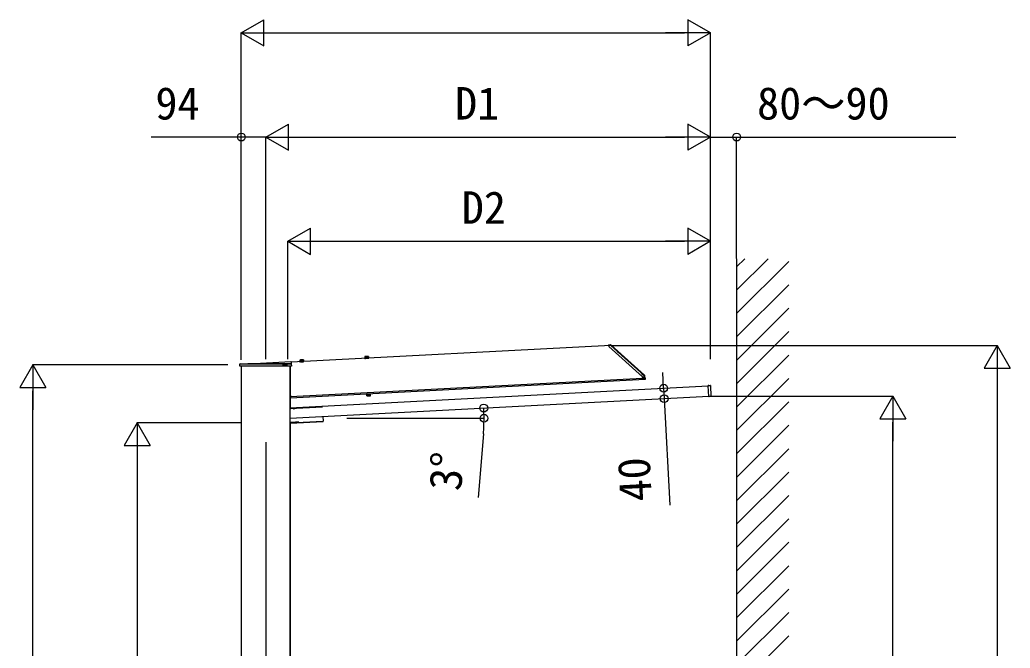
# Model space of a CAD drawing. Units: millimetres, scale not verified. Extents: x -8750 to 8750, y -12999 to 12940.
# Drawn here: x 2146 to 5947, y 5436 to 7847 of the extents above; entities that cross this region are included whole.
import ezdxf
from ezdxf.enums import TextEntityAlignment as Align

# ---------------------------------------------------------------- set-up
doc = ezdxf.new("R2010")
doc.units = ezdxf.units.MM
doc.header["$LTSCALE"] = 70
for name, color, linetype in [('0-4_YKK_12', 2, 'Continuous'), ('0-5_YKK_A1', 4, 'Continuous'), ('0-6_YKK_D', 6, 'Continuous')]:
    doc.layers.add(name, color=color, linetype=linetype)
doc.styles.add('ＭＳ ゴシック', font='')
doc.styles.get('ＭＳ ゴシック').set_extended_font_data('MS Gothic')

msp = doc.modelspace()

# ---------------------------------------------------------------- linework, layer by layer
at = {"layer": '0-4_YKK_12'}
msp.add_line((3090.17, 6226.1), (3090.17, 3073.12), dxfattribs=at)
at = {"layer": '0-5_YKK_A1'}
for p, q in [((4897.18, 6930.83), (4897.18, 3800.6)), ((4897.18, 6899.77), (4928.23, 6930.83)), ((4897.18, 6809.97), (5018.04, 6930.83)), ((4897.18, 6720.17), (5097.18, 6920.17)), ((4897.18, 6630.37), (5097.18, 6830.37)), ((4897.18, 6540.56), (5097.18, 6740.56)), ((4897.18, 6450.76), (5097.18, 6650.76)), ((4414.02, 6597.37), (3187.45, 6533.09)), ((4405.85, 6600.44), (4413.45, 6600.38)), ((4405.87, 6599.98), (4406.17, 6594.35)), ((4405.95, 6598.44), (4406.17, 6594.35)), ((4406.33, 6594.01), (4535.82, 6477.42)), ((4542.24, 6481.92), (4414.02, 6597.37)), ((4416.09, 6599.35), (4543.95, 6484.22)), ((3221.31, 6541.97), (3234.24, 6542.65)), ((3224.04, 6542.12), (3221.31, 6541.97)), ((3224.04, 6542.12), (3221.31, 6541.97)), ((3228.48, 6541.77), (3228.74, 6536.86)), ((3233.93, 6542.05), (3234.19, 6537.14)), ((3469.23, 6549.46), (3486.21, 6550.35)), ((3469.23, 6549.46), (3486.21, 6550.35)), ((3469.23, 6549.46), (3469.32, 6547.86)), ((3469.32, 6547.86), (3486.29, 6548.75)), ((3469.32, 6547.86), (3486.29, 6548.75)), ((3470.94, 6555.06), (3470.27, 6554.62)), ((3472.1, 6555.12), (3470.95, 6555.06)), ((3472.1, 6555.12), (3470.95, 6555.06)), ((3471.56, 6555.09), (3476.9, 6555.37)), ((3471.56, 6555.09), (3476.9, 6555.37)), ((3477.97, 6555.43), (3472.1, 6555.12)), ((3477.97, 6555.43), (3472.1, 6555.12)), ((3472.81, 6548.05), (3482.75, 6548.57)), ((3472.81, 6548.05), (3482.75, 6548.57)), ((3473.53, 6549.69), (3481.91, 6550.12)), ((3473.53, 6549.69), (3481.91, 6550.12)), ((3473.53, 6549.69), (3473.61, 6548.09)), ((3473.61, 6548.09), (3482, 6548.53)), ((3473.61, 6548.09), (3482, 6548.53)), ((3473.73, 6549.7), (3481.72, 6550.11)), ((3473.73, 6549.7), (3481.72, 6550.11)), ((3474.27, 6554.65), (3474.52, 6549.74)), ((3474.52, 6549.74), (3481.99, 6550.13)), ((3476.9, 6555.37), (3482.77, 6555.68)), ((3476.9, 6555.37), (3482.77, 6555.68)), ((3483.3, 6555.71), (3477.97, 6555.43)), ((3483.3, 6555.71), (3477.97, 6555.43)), ((3485.19, 6550.3), (3480.92, 6550.07)), ((3482, 6548.53), (3481.92, 6550.12)), ((3482.77, 6555.68), (3483.92, 6555.74)), ((3482.77, 6555.68), (3483.92, 6555.74)), ((3484.63, 6555.38), (3483.93, 6555.74)), ((3484.93, 6555.21), (3485.19, 6550.3)), ((3486.29, 6548.75), (3486.21, 6550.35)), ((4440.29, 6573.71), (4439.24, 6574.66)), ((4441.56, 6572.58), (4440.29, 6573.71)), ((4441.56, 6572.58), (4442.61, 6571.63)), ((4442.61, 6571.63), (4441.56, 6572.58)), ((4442.61, 6571.63), (4529.42, 6493.47)), ((4897.18, 6360.96), (5097.18, 6560.96)), ((2990.64, 6518.76), (2990.71, 6526.61)), ((2991.14, 6518.76), (2990.64, 6518.76)), ((3188.61, 6518.76), (2991.14, 6518.76)), ((2991.71, 6527.6), (3187.21, 6527.6)), ((2996.17, 6518.76), (2996.17, 3250.6)), ((3023.92, 6527.6), (3023.91, 6527.67)), ((3023.92, 6527.6), (3023.91, 6527.67)), ((3023.92, 6527.6), (3023.91, 6527.67)), ((3023.92, 6527.6), (3040.54, 6527.6)), ((3023.92, 6527.6), (3040.54, 6527.6)), ((3023.95, 6527.67), (3186.18, 6536.17)), ((3154.17, 6523.6), (3174.07, 6523.6)), ((3178.52, 6526.91), (3178.53, 6526.61)), ((3178.53, 6526.61), (3178.52, 6526.91)), ((3178.53, 6526.61), (3178.52, 6526.91)), ((3178.52, 6526.91), (3178.53, 6526.61)), ((3182.87, 6518.76), (3182.87, 3250.6)), ((3184.17, 6518.76), (3184.17, 6356.6)), ((3187.23, 6535.29), (3188.21, 6526.71)), ((3188.21, 6526.71), (3188.21, 6526.69)), ((3188.21, 6526.69), (3189.11, 6518.76)), ((3189.11, 6518.76), (3188.61, 6518.76)), ((3219.58, 6536.38), (3236.55, 6537.27)), ((3219.58, 6536.38), (3236.55, 6537.27)), ((3219.58, 6536.38), (3219.66, 6534.78)), ((3219.66, 6534.78), (3236.64, 6535.67)), ((3219.66, 6534.78), (3236.64, 6535.67)), ((3228.74, 6536.86), (3221.94, 6536.5)), ((3223.16, 6534.96), (3233.09, 6535.48)), ((3223.16, 6534.96), (3233.09, 6535.48)), ((3223.87, 6536.6), (3232.26, 6537.04)), ((3223.87, 6536.6), (3232.26, 6537.04)), ((3223.87, 6536.6), (3223.95, 6535)), ((3223.95, 6535), (3232.34, 6535.44)), ((3223.95, 6535), (3232.34, 6535.44)), ((3224.07, 6536.61), (3232.06, 6537.03)), ((3224.07, 6536.61), (3232.06, 6537.03)), ((3232.34, 6535.44), (3232.26, 6537.04)), ((3234.19, 6537.14), (3234.87, 6537.18)), ((3236.64, 6535.67), (3236.55, 6537.27)), ((4536.27, 6471.6), (3185.13, 6400.79)), ((4546.02, 6467.1), (3185.39, 6395.79)), ((4530.47, 6492.52), (4529.42, 6493.47)), ((4529.42, 6493.47), (4530.47, 6492.52)), ((4530.47, 6492.52), (4529.42, 6493.47)), ((4531.73, 6491.39), (4530.47, 6492.52)), ((4531.73, 6491.39), (4530.47, 6492.52)), ((4530.47, 6492.52), (4531.73, 6491.39)), ((4532.78, 6490.44), (4531.73, 6491.39)), ((4536.12, 6474.53), (4536.07, 6475.46)), ((4545.6, 6475.09), (4536.11, 6474.59)), ((4536.14, 6474.03), (4536.12, 6474.53)), ((4545.68, 6473.59), (4536.19, 6473.1)), ((4542.24, 6481.92), (4542.84, 6470.44)), ((4542.79, 6471.44), (4542.24, 6481.92)), ((4543.02, 6466.95), (4542.79, 6471.34)), ((4897.18, 6271.16), (5097.18, 6471.16)), ((3184.17, 6358.68), (4788.43, 6442.76)), ((4789.55, 6444.21), (4788.35, 6444.14)), ((4788.37, 6443.79), (4788.35, 6444.14)), ((4788.35, 6444.14), (4788.35, 6444.14)), ((4788.4, 6443.29), (4788.37, 6443.79)), ((4790.55, 6402.27), (4788.4, 6443.29)), ((4789.55, 6444.21), (4789.55, 6444.2)), ((4790.14, 6444.35), (4796.04, 6444.66)), ((4796.56, 6444.18), (4798.76, 6402.24)), ((3183.72, 6318.6), (4790.52, 6402.81)), ((3184.17, 6419.07), (3185.39, 6395.79)), ((3476.49, 6411.05), (3493.46, 6411.94)), ((3476.49, 6411.05), (3493.46, 6411.94)), ((3476.49, 6411.05), (3476.57, 6409.45)), ((3476.57, 6409.45), (3493.55, 6410.34)), ((3476.57, 6409.45), (3493.55, 6410.34)), ((3478.66, 6404.17), (3478.86, 6404.06)), ((3480.86, 6404.17), (3478.86, 6404.06)), ((3480.86, 6404.17), (3478.86, 6404.06)), ((3479.04, 6404.07), (3483.52, 6404.31)), ((3479.04, 6404.07), (3483.52, 6404.31)), ((3479.98, 6411.23), (3489.92, 6411.75)), ((3479.98, 6411.23), (3489.92, 6411.75)), ((3480.78, 6411.28), (3489.17, 6411.71)), ((3480.78, 6411.28), (3489.17, 6411.71)), ((3480.78, 6411.28), (3480.87, 6409.68)), ((3487.17, 6404.5), (3480.86, 6404.17)), ((3487.17, 6404.5), (3480.86, 6404.17)), ((3480.87, 6409.68), (3489.25, 6410.12)), ((3480.87, 6409.68), (3489.25, 6410.12)), ((3481.07, 6409.69), (3489.05, 6410.11)), ((3481.07, 6409.69), (3489.05, 6410.11)), ((3483.52, 6404.31), (3489.83, 6404.64)), ((3483.52, 6404.31), (3489.83, 6404.64)), ((3491.65, 6404.74), (3487.17, 6404.5)), ((3491.65, 6404.74), (3487.17, 6404.5)), ((3489.25, 6410.12), (3489.17, 6411.71)), ((3489.83, 6404.64), (3491.84, 6404.74)), ((3489.83, 6404.64), (3491.84, 6404.74)), ((3490.74, 6405.27), (3490.48, 6410.18)), ((3491.84, 6404.74), (3492.03, 6404.87)), ((3492.51, 6405.36), (3492.25, 6410.27)), ((3493.55, 6410.34), (3493.46, 6411.94)), ((4790.57, 6401.77), (4790.55, 6402.27)), ((4790.57, 6401.77), (4790.59, 6401.42)), ((4790.59, 6401.42), (4791.79, 6401.49)), ((4790.59, 6401.42), (4790.59, 6401.42)), ((4791.79, 6401.49), (4791.79, 6401.49)), ((4798.29, 6401.72), (4792.4, 6401.41)), ((3182.87, 6355.6), (3307.62, 6362.15)), ((3200.96, 6356.56), (3193.73, 6356.18)), ((3197.16, 6355.05), (3199.73, 6355.19)), ((3200.05, 6354.91), (3200.05, 6354.81)), ((4897.18, 6181.35), (5097.18, 6381.35)), ((3309.55, 6325.2), (3310.52, 6306.72)), ((3309.57, 6305.67), (3184.17, 6299.1)), ((3184.17, 6301.13), (3184.17, 3871.1)), ((3184.17, 6301.13), (3184.17, 3800.6)), ((3185.24, 6299.15), (3309.57, 6305.67)), ((3203.98, 6303.64), (3186.69, 6302.74)), ((3217.36, 6303.64), (3204.09, 6303.64)), ((4897.18, 6091.55), (5097.18, 6291.55)), ((4897.18, 6001.75), (5097.18, 6201.75)), ((4897.18, 5911.95), (5097.18, 6111.95)), ((4897.18, 5822.14), (5097.18, 6022.14)), ((4897.18, 5732.34), (5097.18, 5932.34)), ((4897.18, 5642.54), (5097.18, 5842.54)), ((4897.18, 5552.73), (5097.18, 5752.73)), ((4897.18, 5462.93), (5097.18, 5662.93)), ((4897.18, 5373.13), (5097.18, 5573.13)), ((4897.18, 5283.33), (5097.18, 5483.33))]:
    msp.add_line(p, q, dxfattribs=at)
for points in [[(4405.87, 6599.98), (4405.85, 6600.44), (4405.87, 6599.98)], [(4405.87, 6599.98), (4405.85, 6600.44), (4405.87, 6599.98)], [(3221, 6541.38), (3221.26, 6536.46), (3227.39, 6536.79)], [(3221.68, 6541.41), (3221.94, 6536.5), (3221.26, 6536.46)], [(3221.31, 6541.97), (3221.34, 6541.97), (3221.42, 6541.92), (3221.5, 6541.81), (3221.59, 6541.64), (3221.68, 6541.41)], [(3221.31, 6541.97), (3221.34, 6541.97), (3221.42, 6541.92), (3221.5, 6541.81), (3221.59, 6541.64), (3221.68, 6541.41)], [(3227.13, 6541.7), (3227.39, 6536.79), (3234.19, 6537.14)], [(3234.61, 6542.09), (3234.87, 6537.18), (3228.74, 6536.86)], [(3234.24, 6542.65), (3234.22, 6542.65), (3234.14, 6542.59), (3234.07, 6542.47), (3234, 6542.29), (3233.93, 6542.05)], [(3234.24, 6542.65), (3234.22, 6542.65), (3234.14, 6542.59), (3234.07, 6542.47), (3234, 6542.29), (3233.93, 6542.05)], [(3469.99, 6554.43), (3470.25, 6549.51), (3474.52, 6549.74)], [(3473.19, 6554.59), (3473.45, 6549.68), (3470.25, 6549.51)], [(3480.66, 6554.99), (3480.92, 6550.07), (3473.45, 6549.68)], [(3481.74, 6555.04), (3481.99, 6550.13), (3485.19, 6550.3)], [(4439.24, 6574.66), (4440.29, 6573.71), (4441.56, 6572.58)], [(4442.61, 6571.63), (4441.56, 6572.58), (4440.29, 6573.71), (4439.24, 6574.66)], [(4439.24, 6574.66), (4440.29, 6573.71), (4441.56, 6572.58), (4442.61, 6571.63)], [(3187.07, 6527.6), (3040.54, 6527.6), (3023.92, 6527.6), (3021.3, 6527.6)], [(3040.54, 6527.6), (3023.92, 6527.6), (3023.91, 6527.67)], [(3178.52, 6526.91), (3178.53, 6526.61), (3178.52, 6526.91)], [(3178.52, 6526.91), (3178.53, 6526.61), (3178.52, 6526.91)], [(3182.87, 6518.76), (3182.87, 3875.6), (3182.57, 3875.6), (3182.87, 3875.6)], [(3182.97, 6399.6), (3184.17, 6399.6), (3184.17, 6518.76)], [(3187.07, 6527.6), (3187.18, 6527.6), (3187.07, 6527.6)], [(3187.07, 6527.6), (3187.18, 6527.6), (3187.07, 6527.6)], [(4529.42, 6493.47), (4530.47, 6492.52), (4531.73, 6491.39)], [(4531.73, 6491.39), (4532.78, 6490.44), (4542.24, 6481.92)], [(4531.73, 6491.39), (4532.78, 6490.44), (4531.73, 6491.39)], [(4535.98, 6477.07), (4536.07, 6475.46), (4536.12, 6474.53), (4536.14, 6474.03)], [(4535.98, 6477.07), (4536.22, 6472.52), (4536.53, 6466.6)], [(4542.75, 6472.14), (4542.74, 6472.44), (4542.75, 6472.14)], [(4542.75, 6472.14), (4542.74, 6472.44), (4542.75, 6472.14)], [(4542.75, 6472.14), (4542.74, 6472.44), (4542.75, 6472.14)], [(4542.75, 6472.14), (4542.74, 6472.44), (4542.75, 6472.14)], [(4545.66, 6473.97), (4545.59, 6475.38), (4545.27, 6481.46)], [(4545.59, 6475.38), (4545.66, 6473.97), (4546.02, 6467.1)], [(4545.59, 6475.38), (4545.66, 6473.97), (4545.59, 6475.38)], [(3478.12, 6404.61), (3477.87, 6409.52), (3483.29, 6409.8)], [(3479.9, 6404.7), (3479.64, 6409.61), (3477.87, 6409.52)], [(3487.09, 6405.08), (3486.83, 6409.99), (3479.64, 6409.61)], [(3483.54, 6404.89), (3483.29, 6409.8), (3490.48, 6410.18)], [(3490.48, 6410.18), (3492.25, 6410.27), (3486.83, 6409.99)], [(3182.87, 6356.6), (3184.17, 6356.6), (3182.87, 6356.6)], [(3182.87, 6356.6), (3184.17, 6356.6), (3182.87, 6356.6)]]:
    msp.add_lwpolyline(points, dxfattribs=at)
msp.add_lwpolyline([(4536.07, 6475.46), (4536.12, 6474.53), (4536.14, 6474.03), (4536.12, 6474.53)], close=True, dxfattribs=at)
for centre, radius, start, end in [((4406.67, 6594.38), 0.5, 183, 228), ((4413.41, 6596.38), 4, 48, 89.5), ((3224.64, 6533.08), 9.06, 93.79487, 113.64098), ((3221.8, 6541.35), 0.792, 127.62441, 177.82142), ((3225.79, 6531.01), 11.18, 93.7857, 111.55959), ((3224.39, 6533.08), 9.05, 72.34957, 92.21458), ((3225.49, 6531.07), 11.11, 74.38479, 92.26992), ((3231.22, 6531.37), 11.11, 93.73008, 111.61521), ((3232.12, 6533.47), 9.06, 93.79889, 113.63696), ((3230.93, 6531.28), 11.18, 74.44041, 92.2143), ((3231.87, 6533.47), 9.04, 72.34526, 92.21888), ((3233.83, 6541.98), 0.792, 8.17858, 58.37559), ((3472.47, 6550.43), 4.7, 94.56223, 121.8101), ((3471.84, 6552.26), 2.84, 95.51005, 130.35185), ((3471.59, 6552.25), 2.83, 55.59087, 90.54722), ((3472.21, 6550.38), 4.74, 64.30081, 91.32686), ((3477.76, 6542.03), 13.37, 93.68654, 109.96097), ((3478.81, 6542.16), 13.29, 93.63748, 110.01003), ((3477.44, 6542.09), 13.29, 75.98997, 92.36252), ((3478.51, 6542.07), 13.37, 76.03903, 92.31346), ((3483.15, 6550.95), 4.74, 94.67314, 121.69919), ((3483.58, 6552.88), 2.84, 95.49809, 130.36382), ((3482.89, 6550.97), 4.7, 64.1899, 91.43777), ((3483.33, 6552.87), 2.84, 55.60356, 90.53453), ((2991.71, 6526.6), 1, 90, 176.5048), ((2991.71, 6526.6), 1, 176.5048, 179.5), ((3021.3, 6577.6), 50, 270, 273.00032), ((3021.33, 6577.6), 50, 270, 273.00032), ((3186.24, 6535.17), 1, 6.5, 93.00032), ((3187.21, 6526.6), 1, 6.5, 90), ((4535.48, 6477.04), 0.5, 3, 48), ((4541.27, 6481.25), 4, 3, 48), ((4789.59, 6447.07), 2.86, 272.73957, 279.49104), ((3479.17, 6405.35), 1.28, 215.40801, 264.19974), ((3480.61, 6411.37), 7.2, 249.81909, 272.03402), ((3478.79, 6405.31), 1.26, 281.33429, 331.05796), ((3483.03, 6416.74), 12.44, 255.41006, 272.27552), ((3480.37, 6411.35), 7.2, 273.95424, 296.19265), ((3482.73, 6416.65), 12.36, 273.6729, 290.64152), ((3486.67, 6416.85), 12.36, 255.35848, 272.3271), ((3489.57, 6411.84), 7.21, 249.82394, 272.02917), ((3486.36, 6416.91), 12.44, 273.72448, 290.58994), ((3489.33, 6411.82), 7.19, 273.94905, 296.19784), ((3491.77, 6405.99), 1.26, 214.94204, 264.66571), ((3491.39, 6405.99), 1.28, 281.80026, 330.59199), ((4792.1, 6397.22), 4.28, 87.31821, 94.21342), ((3184.67, 6355.2), 0.5, 93, 180), ((3184.67, 6355.2), 0.5, 93, 180), ((3185.97, 6354.17), 0.3, 93, 180), ((3185.97, 6354.17), 0.3, 93, 180), ((3199.75, 6354.89), 0.3, 3, 93), ((3199.75, 6354.89), 0.3, 3, 93), ((3200.35, 6354.82), 0.3, 183, 273), ((3200.35, 6354.82), 0.3, 183, 273), ((3186.67, 6303.23), 0.5, 180, 273), ((3186.67, 6303.23), 0.5, 180, 273), ((3204.09, 6301.64), 2, 90, 93), ((3204.09, 6301.64), 2, 90, 93), ((3217.36, 6305.64), 2, 270, 273), ((3217.36, 6305.64), 2, 270, 273), ((3309.52, 6306.67), 1, 273, 3)]:
    msp.add_arc(centre, radius, start, end, dxfattribs=at)
for centre, major_axis, ratio, start_param, end_param in [((4789.55, 6444.24), (0.599, 0.031), 0.061163, 4.712389, 5.0226887), ((4790.16, 6444.05), (0.016, -0.3), 0.998135, 3.1415927, 3.9550709), ((4796.06, 6444.16), (0.336, 0.373), 0.99628, 5.4996506, 7.06672), ((4792.38, 6401.71), (0.016, -0.3), 0.998135, 5.4698366, 6.2831853), ((4798.26, 6402.22), (0.373, -0.336), 0.99628, 5.4996506, 7.06672)]:
    msp.add_ellipse(centre, major_axis=major_axis, ratio=ratio, start_param=start_param, end_param=end_param, dxfattribs=at)
at = {"layer": '0-6_YKK_D'}
for p, q in [((2996.17, 7797.37), (3082.77, 7847.37)), ((3082.77, 7747.37), (3082.77, 7847.37)), ((4797.18, 7797.37), (4710.57, 7847.37)), ((4710.57, 7847.37), (4710.57, 7747.37)), ((2996.17, 6552.99), (2996.17, 7798.37)), ((2996.17, 7797.37), (3082.77, 7747.37)), ((2996.17, 7797.37), (3169.37, 7797.37)), ((3096.17, 7797.37), (4697.18, 7797.37)), ((4797.18, 7797.37), (4623.97, 7797.37)), ((4797.18, 7797.37), (4710.57, 7747.37)), ((4797.18, 6545.49), (4797.18, 7798.37)), ((3090.17, 7397.37), (3176.77, 7447.37)), ((3176.77, 7347.37), (3176.77, 7447.37)), ((4797.18, 7397.37), (4710.57, 7447.37)), ((4710.57, 7447.37), (4710.57, 7347.37)), ((2996.17, 6542.99), (2996.17, 7398.37)), ((3090.17, 6545.49), (3090.17, 7398.37)), ((3090.17, 6545.49), (3090.17, 7398.37)), ((3090.17, 7397.37), (3176.77, 7347.37)), ((3090.17, 7397.37), (3263.37, 7397.37)), ((3190.17, 7397.37), (4697.18, 7397.37)), ((4797.18, 7397.37), (4623.97, 7397.37)), ((4797.18, 7397.37), (4710.57, 7347.37)), ((4797.18, 6545.49), (4797.18, 7398.37)), ((4797.18, 6546.49), (4797.18, 7398.37)), ((4897.18, 6931.83), (4897.18, 7398.37)), ((3175.16, 6997.37), (3261.77, 7047.37)), ((3261.77, 6947.37), (3261.77, 7047.37)), ((4797.18, 6997.37), (4710.57, 7047.37)), ((4710.57, 7047.37), (4710.57, 6947.37)), ((3175.16, 6545.49), (3175.16, 6998.37)), ((3175.16, 6997.37), (3261.77, 6947.37)), ((3175.16, 6997.37), (3348.37, 6997.37)), ((3275.16, 6997.37), (4697.18, 6997.37)), ((4797.18, 6997.37), (4623.97, 6997.37)), ((4797.18, 6997.37), (4710.57, 6947.37)), ((4797.18, 6545.49), (4797.18, 6998.37)), ((4415.02, 6597.37), (5898.18, 6597.37)), ((5897.18, 6597.37), (5847.18, 6510.77)), ((5897.18, 6597.37), (5947.18, 6510.77)), ((5897.18, 6597.37), (5897.18, 6424.17)), ((2196.17, 6523.64), (2146.17, 6437.03)), ((2945.17, 6523.64), (2195.17, 6523.64)), ((2196.17, 6523.64), (2246.17, 6437.03)), ((2196.17, 6523.64), (2196.17, 6350.43)), ((5847.18, 6510.77), (5947.18, 6510.77)), ((4617.06, 6433.77), (4613.92, 6493.69)), ((5897.18, 6497.37), (5897.18, 3900.6)), ((2146.17, 6437.03), (2246.17, 6437.03)), ((4604.64, 6433.12), (4618.06, 6433.83)), ((4617.06, 6433.77), (4619.16, 6393.83)), ((2196.17, 3900.6), (2196.17, 6423.64)), ((4603.4, 6393), (4620.16, 6393.88)), ((4619.16, 6393.83), (4640.61, 5984.5)), ((4797.7, 6403.15), (5498.18, 6403.15)), ((5497.18, 6403.15), (5447.18, 6316.54)), ((5497.18, 6403.15), (5547.18, 6316.54)), ((5497.18, 6403.15), (5497.18, 6229.94)), ((3400.72, 6318.61), (3928.81, 6318.61)), ((5447.18, 6316.54), (5547.18, 6316.54)), ((2596.17, 6300.6), (2546.17, 6214)), ((2995.17, 6300.6), (2595.17, 6300.6)), ((2596.17, 6300.6), (2646.17, 6214)), ((2596.17, 6300.6), (2596.17, 6127.39)), ((5497.18, 3900.6), (5497.18, 6303.15)), ((3925.39, 6258.66), (3905.61, 6014)), ((2546.17, 6214), (2646.17, 6214)), ((2596.17, 6200.6), (2596.17, 3900.6))]:
    msp.add_line(p, q, dxfattribs=at)
for points in [[(3090.17, 7397.37), (2996.17, 7397.37), (2650.14, 7397.37)], [(4797.18, 7397.37), (4897.18, 7397.37), (5738.71, 7397.37)]]:
    msp.add_lwpolyline(points, dxfattribs=at)
for centre in [(2996.17, 7397.37), (4897.18, 7397.37), (4617.06, 6433.77), (4619.16, 6393.83), (3926.79, 6357.54), (3927.81, 6318.61)]:
    msp.add_circle(centre, 15, dxfattribs=at)
for start, end in [(0, 3), (355.37768, 0)]:
    msp.add_arc((3183.88, 6318.61), 743.93, start, end, dxfattribs=at)

# ---------------------------------------------------------------- texts
at = {"layer": '0-6_YKK_D', "style": 'ＭＳ ゴシック'}
for s, p in [('94', (2666.62, 7427.37)), ('D1', (3816.66, 7427.37)), ('80～90', (4975.59, 7427.37)), ('D2', (3842.25, 7027.37))]:
    msp.add_text(s, height=124.6, dxfattribs=at).set_placement(p, align=Align.BOTTOM_LEFT)
for s, rotation, p in [('3°', 85.378, (3877.11, 6033.81)), ('40', 93, (4609.54, 6004.21))]:
    msp.add_text(s, height=124.6, rotation=rotation, dxfattribs=at).set_placement(p, align=Align.BOTTOM_LEFT)

doc.saveas('drawing.dxf')
